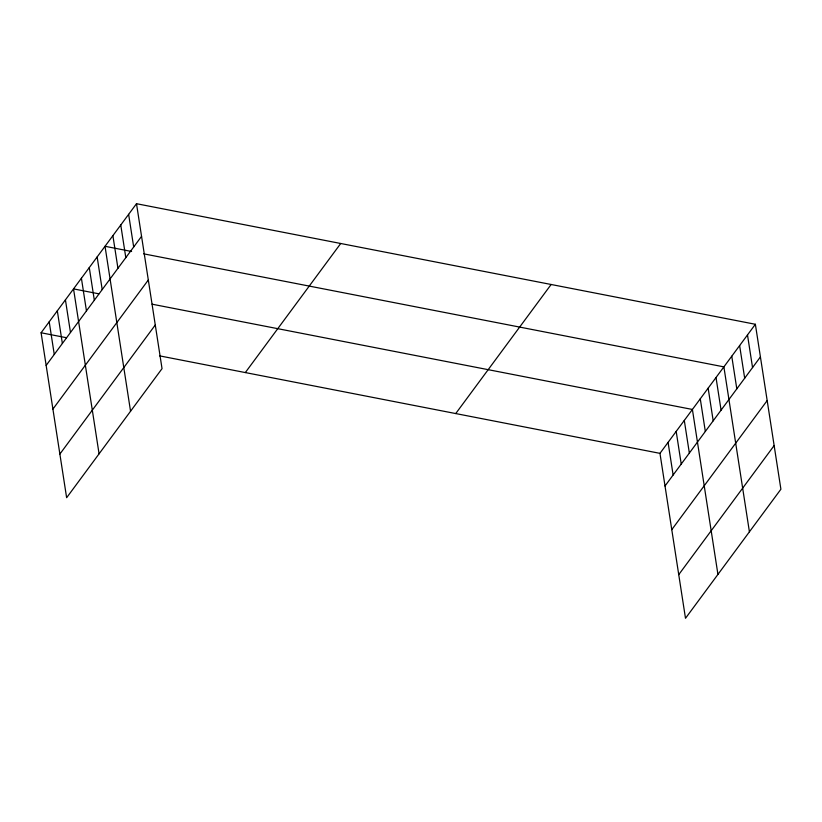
<?xml version="1.0" encoding="UTF-8"?>
<svg xmlns="http://www.w3.org/2000/svg" width="822" height="822" viewBox="0 0 822 822"><rect width="100%" height="100%" fill="white"/><g stroke="black" fill="none" stroke-linecap="round" stroke-linejoin="round"><path stroke-width="1.23" d="M136.503 203.702L162.037 368.646L66.633 497.721L41.1 332.776L136.503 203.702L755.367 324.279L780.9 489.224L685.497 618.298L659.963 453.354L755.367 324.279M46.155 365.42L141.548 236.346M52.916 409.079L148.309 280.004M59.872 454.063L155.276 324.988M245.326 372.561L340.729 243.487M455.737 413.558L551.141 284.484M665.019 485.987L760.422 356.912M671.779 529.656L767.173 400.581M678.746 574.64L774.139 445.565M131.602 251.481L105.021 246.292L130.554 411.247M143.686 253.834L723.884 366.869L749.417 531.813M98.917 293.834L73.538 288.892L99.072 453.836M152.08 304.191L692.401 409.459L717.935 574.414M41.1 332.776L66.479 337.719M159.53 355.854L659.963 453.354M747.496 334.924L752.551 367.568M739.625 345.569L744.681 378.212M731.755 356.224L736.81 388.857M716.013 377.514L721.069 410.157M708.143 388.169L713.198 420.802M700.272 398.814L705.327 431.458M684.294 420.432L689.35 453.076M676.187 431.406L681.233 464.05M668.07 442.38L673.126 475.013M128.633 214.347L133.678 246.99M120.762 225.002L125.807 257.635M112.891 235.647L117.936 268.291M97.15 256.947L102.195 289.58M89.279 267.592L94.325 300.236M81.409 278.247L86.454 310.88M65.431 299.866L70.476 332.499M57.314 310.829L62.369 343.473M49.207 321.803L54.262 354.446"/></g></svg>
